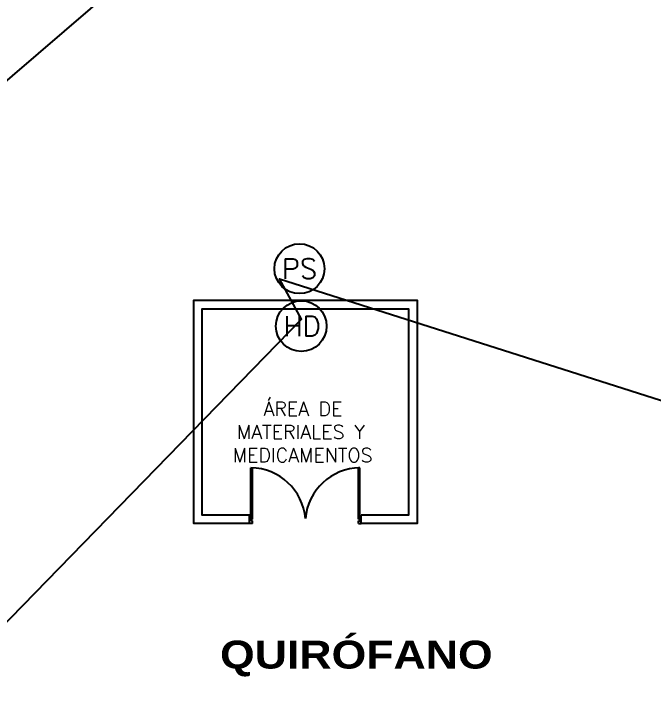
# Model space of a CAD drawing. Header units: metres. Extents: x -39 to 21688, y -24 to 9022.
# Drawn here: x 301.77 to 313.24, y 11.96 to 24.43 of the extents above; entities that cross this region are included whole.
import ezdxf
from ezdxf.enums import TextEntityAlignment as Align

# ---------------------------------------------------------------- set-up
doc = ezdxf.new("R2010")
doc.units = ezdxf.units.M
doc.header["$MEASUREMENT"] = 0
for name, color, linetype in [('AN-TEXTO', 3, 'Continuous'), ('AR-MUROS', 6, 'Continuous'), ('AR-PUERTAS', 2, 'Continuous'), ('AR-VENTANAS', 2, 'Continuous')]:
    doc.layers.add(name, color=color, linetype=linetype)
doc.styles.add('REGULAR-2.5', font='romans.shx', dxfattribs={"height": 2.5})
doc.styles.add('ROMANS', font='romans.shx', dxfattribs={"width": 0.75})
doc.styles.add('TITULO-5', font='ariblk.ttf', dxfattribs={"height": 5})

# ---------------------------------------------------------------- blocks, each defined once
blk = doc.blocks.new('111111')
at = {"layer": 'AR-PUERTAS', "linetype": 'Continuous'}
for p, q in [((254.317, 121.561), (254.317, 122.51)), ((254.342, 121.586), (254.342, 122.51)), ((256.267, 122.51), (256.242, 122.51)), ((256.242, 121.586), (256.242, 122.51)), ((256.267, 121.561), (256.267, 122.51)), ((254.292, 121.511), (254.292, 121.611)), ((254.317, 121.611), (254.292, 121.611)), ((256.267, 121.611), (256.292, 121.611)), ((256.292, 121.511), (256.292, 121.611)), ((254.342, 121.511), (254.292, 121.511)), ((254.342, 121.586), (254.317, 121.586)), ((254.342, 121.561), (254.317, 121.561)), ((254.342, 121.511), (254.342, 121.561)), ((256.242, 121.586), (256.267, 121.586)), ((256.242, 121.511), (256.242, 121.561)), ((256.242, 121.561), (256.267, 121.561)), ((256.242, 121.511), (256.292, 121.511))]:
    blk.add_line(p, q, dxfattribs=at)
for centre, start, end in [((254.297, 121.512), 5.0221, 88.847), ((256.287, 121.512), 91.153, 174.9779)]:
    blk.add_arc(centre, 0.999, start, end, dxfattribs=at)
blk = doc.blocks.new('HD SENSOR')
at = {"ltscale": 8}
blk.add_circle((-0.65, 0), 20.73, dxfattribs=at)
at = {"ltscale": 8, "style": 'ROMANS'}
blk.add_text('HD', height=16.585, dxfattribs=at).set_placement((0, 0), align=Align.MIDDLE)
blk = doc.blocks.new('PS SENSOR')
at = {"ltscale": 8}
blk.add_circle((0, 0), 20.42, dxfattribs=at)
at = {"ltscale": 8, "style": 'ROMANS'}
blk.add_text('PS', height=16.335, dxfattribs=at).set_placement((0, 0), align=Align.MIDDLE)

msp = doc.modelspace()

# ---------------------------------------------------------------- linework, layer by layer
at = {"layer": 'AR-MUROS'}
for points in [[(305.98848, 15.29143), (304.98848, 15.29143), (304.98848, 19.29143), (306.98848, 19.29143), (308.98848, 19.29143), (308.98848, 15.29143), (307.98848, 15.29143)], [(305.98848, 15.44143), (305.13848, 15.44143), (305.13848, 19.14143), (306.98848, 19.14143), (308.83848, 19.14143), (308.83848, 15.44143), (307.98848, 15.44143)], [(305.98848, 15.29143), (305.98848, 15.44143)], [(307.98848, 15.29143), (307.98848, 15.44143)]]:
    msp.add_lwpolyline(points, dxfattribs=at)
at = {"layer": 'AR-VENTANAS'}
for points in [[(323.20395, 32.28384), (311.64348, 37.77261), (311.64348, 36.80213), (307.15695, 32.42891), (318.58617, 26.40887), (291.63339, 26.76722), (287.1994, 26.76722), (290.64611, 20.24315), (292.40512, 14.75655), (292.60195, 13.83456), (298.56594, 12.17829), (300.18888, 12.04383), (306.92106, 18.95519), (306.52364, 19.67938), (319.11017, 15.67033)], [(313.35376, 0.83265), (311.1883, 8.0196), (307.12445, 7.62392), (301.97977, 7.76853), (297.06155, 7.8328), (293.16243, 1.77004), (293.13797, 2.80232), (286.36635, 0.85615), (285.99708, 5.96139), (290.76993, 7.88098), (285.60027, 9.45388), (307.41307, 28.19689)]]:
    msp.add_lwpolyline(points, dxfattribs=at)

# ---------------------------------------------------------------- block references
msp.add_blockref('111111', (51.69629, -106.21968))
at = {"layer": 'AR-PUERTAS', "xscale": 0.02191086110359542, "yscale": 0.02191086110359542, "zscale": 0.02191086110359542}
for name, p in [('PS SENSOR', (306.88155, 19.85834)), ('HD SENSOR', (306.92881, 18.82879))]:
    msp.add_blockref(name, p, dxfattribs=at)

# ---------------------------------------------------------------- texts
at = {"layer": 'AN-TEXTO', "attachment_point": 1}
for s, width, gutter_width, insert, char_height, style in [('\\pi0.97086;ÁREA DE\\P\\pi0.49467;MATERIALES Y\\P\\pi0.41729;MEDICAMENTOS ', 3.5369651, 1.25, (305.267, 17.47353), 0.25, 'REGULAR-2.5'), ('{\\W9.9479;  }QUIRÓFANO ', 13.9391766, 2.5, (301.03956, 13.19154), 0.5, 'TITULO-5')]:
    msp.add_mtext_dynamic_manual_height_columns(s, width=width, gutter_width=gutter_width, heights=[0], dxfattribs=dict(at, insert=insert, char_height=char_height, style=style))

doc.saveas('drawing.dxf')
